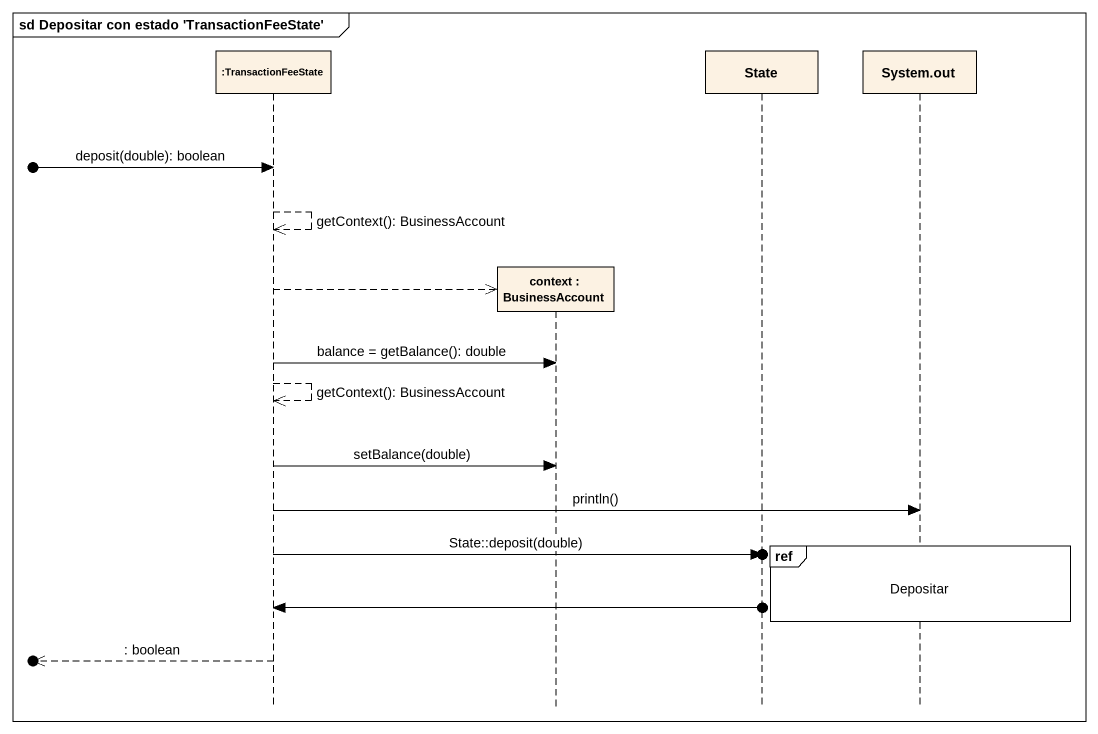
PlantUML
@startuml
mainframe sd Depositar con estado 'TransactionFeeState'
hide footbox
participant ":TransactionFeeState" as TransactionFeeState
participant "context : BusinessAccount" as context
participant "State" as State_
participant "System.out" as System_out

[o-> TransactionFeeState : deposit(double): boolean
TransactionFeeState -->> TransactionFeeState : getContext(): BusinessAccount
TransactionFeeState -->> context **
TransactionFeeState -> context : balance = getBalance(): double
TransactionFeeState -->> TransactionFeeState : getContext(): BusinessAccount
TransactionFeeState -> context : setBalance(double)
TransactionFeeState -> System_out : println()
ref over System_out : Depositar
TransactionFeeState ->o] : State::deposit(double)
TransactionFeeState <-o]
[o<<-- TransactionFeeState : : boolean
@enduml
